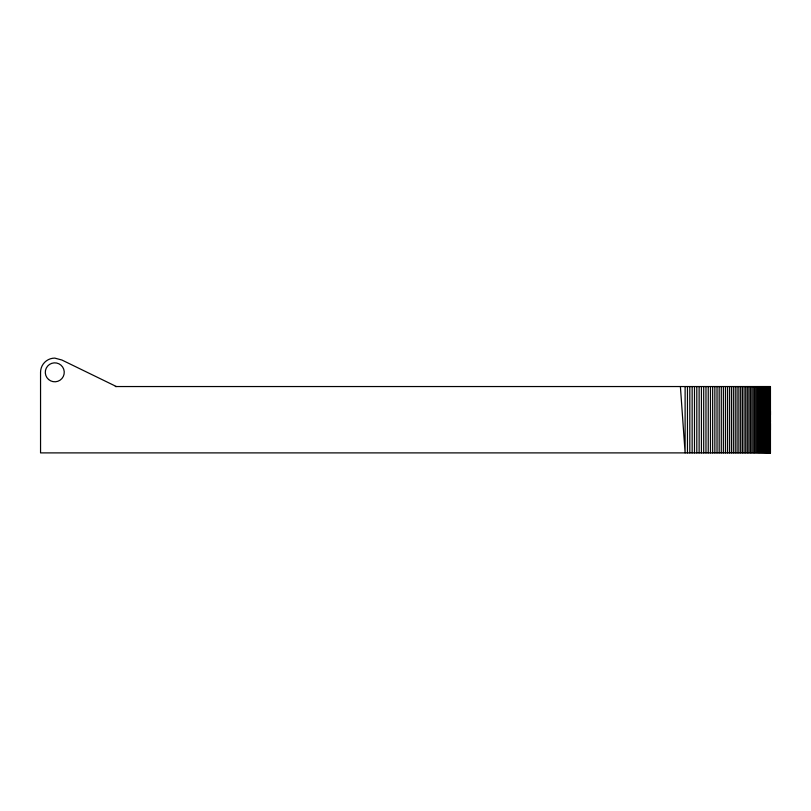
<?xml version="1.0" encoding="UTF-8"?>
<svg xmlns="http://www.w3.org/2000/svg" width="811" height="811" viewBox="0 0 811 811"><rect width="100%" height="100%" fill="white"/><g stroke="black" fill="none" stroke-linecap="round" stroke-linejoin="round"><path stroke-width="1.22" d="M685.113 386.543L685.113 452.893L680.399 386.543M687.464 452.893L687.464 386.543M689.806 452.893L689.806 386.543M692.148 452.893L692.148 386.543M694.48 452.893L694.49 386.543M696.811 452.893L696.811 386.543M699.123 452.893L699.123 386.543M701.424 452.893L701.424 386.543M703.705 452.893L703.705 386.543M705.975 452.893L705.975 386.543M708.226 452.893L708.226 386.543M710.456 452.893L710.456 386.543M712.666 452.893L712.666 386.543M714.856 452.893L714.856 386.543M717.025 452.893L717.025 386.543M719.164 452.893L719.164 386.543M721.283 452.893L721.283 386.543M723.361 452.893L723.371 386.543M725.419 452.893L725.419 386.543M727.447 452.893L727.447 386.543M729.444 452.893L729.444 386.543M731.4 452.893L731.4 386.543M733.326 452.893L733.326 386.543M735.222 452.893L735.222 386.543M737.067 452.893L737.067 386.543M738.882 452.893L738.882 386.543M740.656 452.893L740.656 386.543M742.389 452.893L742.389 386.543M744.072 452.893L744.072 386.543M745.714 452.893L745.714 386.543M747.316 452.893L747.316 386.543M748.877 452.893L748.877 386.543M750.378 452.893L750.378 386.543M751.838 452.893L751.838 386.543M753.247 452.893L753.247 386.543M754.615 452.893L754.615 386.543M755.923 452.893L755.923 386.543M757.18 452.893L757.18 386.543M758.386 452.893L758.386 386.543M759.532 452.893L759.542 386.543M760.637 452.893L760.637 386.543M761.681 452.893L761.681 386.543M762.664 452.893L762.664 386.543M763.597 452.893L763.597 386.543M764.469 452.893L764.469 386.543M765.28 452.893L765.28 386.543M766.04 452.893L766.04 386.543M766.74 452.893L766.74 386.543M767.378 452.893L767.378 386.543M767.956 452.893L767.966 386.543M768.483 452.893L768.483 386.543M768.94 452.893L768.94 386.543M769.335 452.893L769.345 386.543M769.68 452.893L769.68 386.543M769.953 452.893L769.953 386.543M770.44 411.228L770.44 414.928M115.324 386.543L770.45 386.543L770.45 452.893L40.55 452.893L40.55 372.32A14.223 14.223 0 0 1 54.773 358.107L61.879 360.013L116.389 386.543M770.44 429.982L770.44 423.433M770.44 420.574L770.44 421.497M770.176 386.543L770.166 452.893L770.176 386.543M770.328 386.543L770.328 452.893L770.328 386.543M48.559 379.477A9.479 9.479 0 0 0 64.079 374.124A9.479 9.479 0 0 0 51.681 363.358A9.479 9.479 0 0 0 48.559 379.477"/></g></svg>
